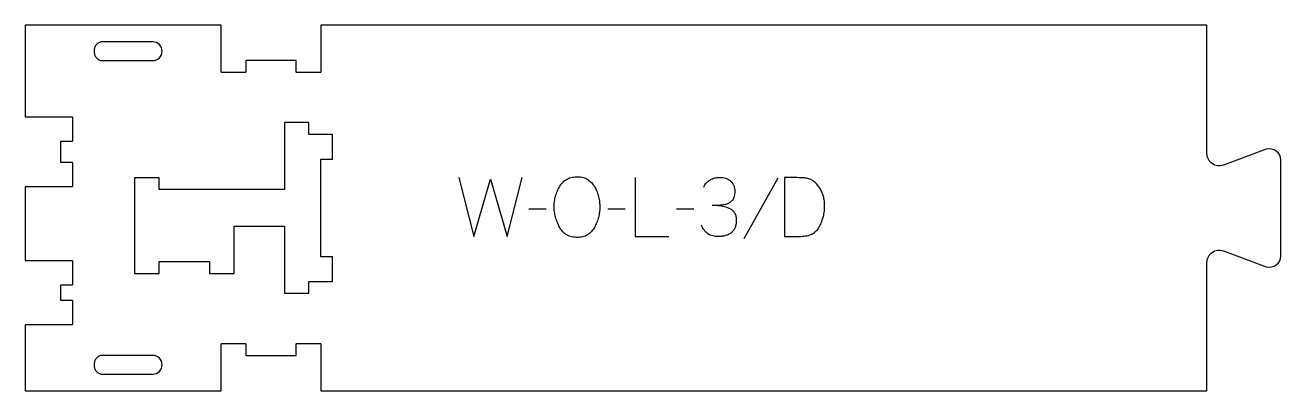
# Model space of a CAD drawing. Extents: x 0 to 637, y 0 to 186.
import ezdxf

# ---------------------------------------------------------------- set-up
doc = ezdxf.new("R2010")
doc.units = 0
for name, color, linetype in [('1_ANYTOOL_1MMDEEP_LABELS_S', 2, 'CONTINUOUS'), ('3_ANYTOOL_CUTTHROUGH_INSID', 4, 'CONTINUOUS'), ('4_ANYTOOL_CUTTHROUGH_OUTSI', 5, 'CONTINUOUS')]:
    doc.layers.add(name, color=color, linetype=linetype)

msp = doc.modelspace()

# ---------------------------------------------------------------- linework, layer by layer
at = {"layer": '1_ANYTOOL_1MMDEEP_LABELS_S'}
for p, q in [((381.746484, 107.812182), (364.56077, 77.040754)), ((264.317913, 92.169325), (255.532198, 92.083611)), ((304.346484, 92.169325), (295.56077, 92.083611)), ((339.232198, 92.169325), (330.446484, 92.083611))]:
    msp.add_line(p, q, dxfattribs=at)
for points in [[(280.389341, 108.626468, -0.064784), (283.063296, 108.278547, -0.088904), (285.489341, 107.147897, -0.05419), (287.411906, 105.455767, -0.051179), (288.939341, 103.397897, -0.041653), (290.121541, 100.969124, -0.036749), (290.91077, 98.383611, -0.024892), (291.368549, 95.764348, -0.030823), (291.532198, 93.112182, -0.034269), (291.355678, 90.539686, -0.031918), (290.841127, 88.012182, -0.031725), (289.95294, 85.402786, -0.026303), (288.767913, 82.912182, -0.058719), (287.244132, 80.750435, -0.077745), (285.205413, 79.087182, -0.077243), (282.718424, 78.108345, -0.055252), (280.046484, 77.812182, -0.054051), (277.292559, 78.110762, -0.077615), (274.726841, 79.108611, -0.078558), (272.651768, 80.795684, -0.060481), (271.11077, 82.997897, -0.02629), (269.924109, 85.537116, -0.031299), (269.037555, 88.194325, -0.031469), (268.522517, 90.781141, -0.033416), (268.346484, 93.412182, -0.032847), (268.525162, 96.129131, -0.035049), (269.069698, 98.796111, -0.03503), (269.985672, 101.37315, -0.032231), (271.239341, 103.80504, -0.062518), (272.86123, 105.872134, -0.074052), (274.97327, 107.421111, -0.072322), (277.600123, 108.352002, -0.049083)], [(385.175055, 108.283611), (385.175055, 78.283611), (393.703627, 78.369325, 0.046402), (396.610001, 78.677501, 0.07465), (399.339341, 79.665754, 0.077785), (401.422327, 81.254777, 0.06915), (402.96077, 83.383611, 0.029998), (404.098296, 85.878927, 0.031416), (404.921484, 88.494325, 0.031395), (405.414128, 91.211648, 0.029153), (405.575055, 93.969325, 0.03275), (405.422575, 96.294748, 0.035889), (404.953627, 98.576468, 0.03592), (404.168768, 100.751836, 0.033706), (403.089341, 102.797897, 0.042675), (401.530858, 104.887649, 0.065683), (399.569698, 106.585397, 0.068103), (397.471972, 107.589305, 0.065471), (395.182198, 108.00504, 0.005437), (390.180077, 108.195094, 0.00471)]]:
    msp.add_lwpolyline(points, format="xyb", close=True, dxfattribs=at)
for points in [[(219.96077, 108.283611), (227.675055, 78.283611), (236.117913, 107.383611), (244.603627, 78.283611), (252.103627, 108.283611)], [(309.489341, 108.283611), (309.489341, 78.283611), (326.589341, 78.283611)]]:
    msp.add_lwpolyline(points, dxfattribs=at)
for points in [[(344.203627, 103.35504, -0.060092), (345.591844, 105.441173, -0.080583), (347.492913, 107.051468, -0.079919), (349.848978, 107.999234, -0.055798), (352.389341, 108.283611, -0.035013), (353.945241, 108.174524, -0.047512), (355.458984, 107.812182, -0.048382), (356.748409, 107.226143, -0.050886), (357.896484, 106.397897, -0.060051), (358.822388, 105.351109, -0.058597), (359.476841, 104.115754, -0.056917), (359.872971, 102.604839, -0.03878), (359.975055, 101.040754, -0.02544), (359.91204, 99.803037, -0.041152), (359.68577, 98.587182, -0.042175), (359.341956, 97.646912, -0.059142), (358.817913, 96.797897, -0.068767), (357.527216, 95.565402, -0.072211), (355.946484, 94.740754, -0.043093), (354.119372, 94.273161, -0.035742), (352.239341, 94.097897, -0.002283), (350.385877, 94.066504, -0.003092), (348.532198, 94.05504)], [(351.317913, 94.05504, -0.052004), (354.650995, 93.542237, -0.057563), (357.789341, 92.319325, -0.070633), (359.063877, 91.394722, -0.079113), (360.007198, 90.138968, -0.075641), (360.583986, 88.48411, -0.046128), (360.746484, 86.726468, -0.033924), (360.612887, 84.759694, -0.057836), (360.125055, 82.858611, -0.060832), (359.366078, 81.429637, -0.072757), (358.26077, 80.25504, -0.05358), (356.866178, 79.373958, -0.043301), (355.325055, 78.776468, -0.042335), (353.426568, 78.394218, -0.028525), (351.489341, 78.283611, -0.059964), (348.77784, 78.609969, -0.089395), (346.303627, 79.708611, -0.089624), (344.379459, 81.593058, -0.061164), (343.089341, 83.983611)]]:
    msp.add_lwpolyline(points, format="xyb", dxfattribs=at)
at = {"layer": '3_ANYTOOL_CUTTHROUGH_INSID'}
for points in [[(64.75, 177), (39.009651, 177, 0.12263), (37.35456, 176.587875, 0.106401), (36.040385, 175.480762, 0.09127), (35.253336, 173.956608, 0.148392), (35.253336, 170.543392, 0.09127), (36.040385, 169.019238, 0.106401), (37.35456, 167.912125, 0.12263), (39.009651, 167.5), (64.75, 167.5, 0.414214), (69.5, 172.25, 0.414214)], [(64.75, 8.5, 0.414214), (69.5, 13.25, 0.414214), (64.75, 18), (39.009651, 18, 0.12263), (37.35456, 17.587875, 0.106401), (36.040385, 16.480762, 0.09127), (35.253336, 14.956608, 0.148392), (35.253336, 11.543392, 0.09127), (36.040385, 10.019238, 0.106401), (37.35456, 8.912125, 0.12263), (39.009651, 8.5)]]:
    msp.add_lwpolyline(points, format="xyb", close=True, dxfattribs=at)
msp.add_lwpolyline([(149.750015, 55.544254), (156, 55.544253), (156, 68.044253), (150, 68.044253), (150, 117.544253), (156, 117.544253), (156, 130.044253), (149.75, 130.044253), (144.000029, 130.044255), (144.000029, 136.044255), (131.750029, 136.044255), (131.500029, 136.044255), (131.500029, 102.088509), (68.000029, 102.088509), (68.000029, 108.088509), (55.750029, 108.088509), (55.500029, 108.088509), (55.500029, 59.838509), (55.500029, 59.588509), (67.750029, 59.588509), (68.000029, 59.588509), (68.000029, 65.588509), (93.500029, 65.588509), (93.500029, 59.588509), (105.750029, 59.588509), (106.000029, 59.588509), (106.000029, 83.588509), (131.500029, 83.588509), (131.500029, 49.544255), (143.750029, 49.544255), (144.000029, 49.544255), (144.000029, 55.544255)], close=True, dxfattribs=at)
at = {"layer": '4_ANYTOOL_CUTTHROUGH_OUTSI'}
msp.add_lwpolyline([(599.5, 65.13736, -0.522094), (607.915807, 71.000105, 0.000005), (629.612796, 62.985106, 0.236338), (634.682529, 63.884126, 0.237079), (637.000179, 68.497309), (636.999723, 117.003393, 0.237079), (634.682073, 121.616579, 0.237101), (629.597699, 122.510667, -0.000005), (607.915905, 114.500337, -0.522099), (599.5, 120.363046), (599.5, 185.5), (449.75, 185.5), (150, 185.5), (150, 161.75, -0.414214), (149.75, 161.5), (137.75, 161.5, -0.414214), (137.5, 161.75), (137.5, 167.5), (112, 167.5), (112, 161.75, -0.414214), (111.75, 161.5), (99.75, 161.5, -0.414214), (99.5, 161.75), (99.5, 185.5), (0, 185.5), (0, 139), (23.75, 139, -0.414214), (24, 138.75), (24, 126.75, -0.414214), (23.75, 126.5), (18, 126.5), (18, 116), (23.75, 116, -0.414214), (24, 115.75), (24, 103.75, -0.414214), (23.75, 103.5), (0, 103.5), (0, 66.089), (23.75, 66.089, -0.414214), (24, 65.839), (24, 53.839, -0.414214), (23.75, 53.589), (18, 53.589), (18, 46), (23.75, 46, -0.414214), (24, 45.75), (24, 33.75, -0.414214), (23.75, 33.5), (0, 33.5), (0, 0), (99.5, 0), (99.5, 23.75, -0.414214), (99.75, 24), (111.75, 24, -0.414214), (112, 23.75), (112, 18), (137.5, 18), (137.5, 23.75, -0.414214), (137.75, 24), (149.75, 24, -0.414214), (150, 23.75), (150, 0), (449.75, 0), (599.5, 0)], format="xyb", close=True, dxfattribs=at)

doc.saveas('drawing.dxf')
